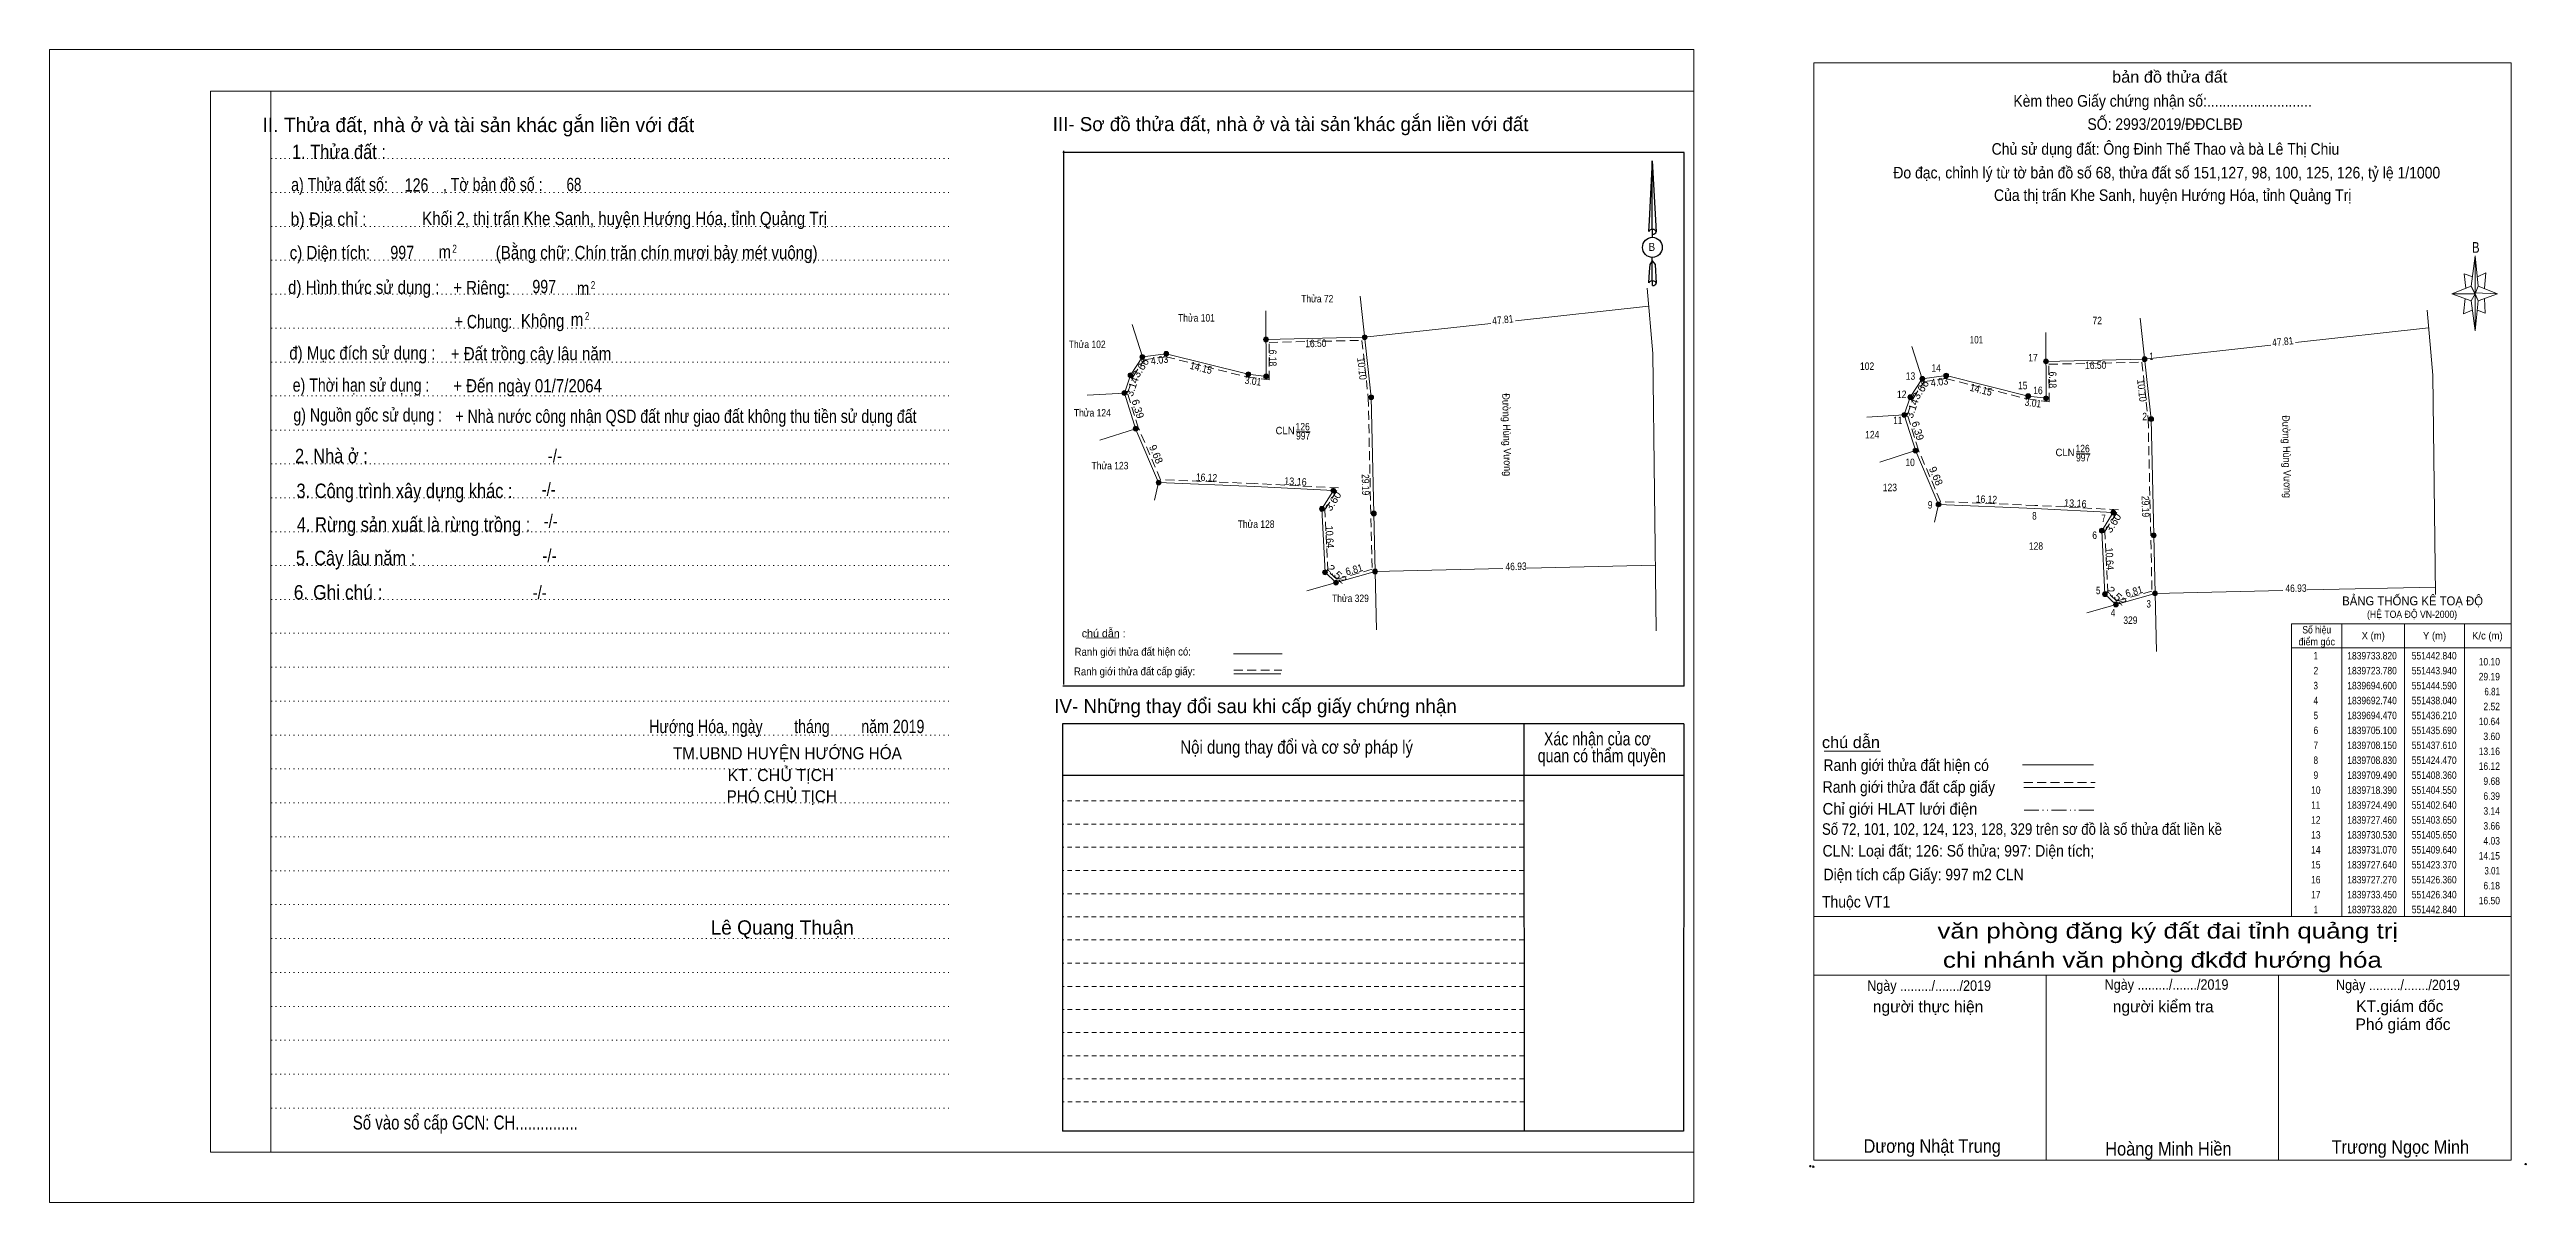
# Model space of a CAD drawing. Header units: metres. Extents: x 551153 to 552264, y 1839214 to 1839853.
# Drawn here: x 551849.3 to 552263.7, y 1839214 to 1839407.1 of the extents above; entities that cross this region are included whole.
import ezdxf
from ezdxf.enums import TextEntityAlignment as Align

# ---------------------------------------------------------------- set-up
doc = ezdxf.new("R2010")
doc.units = ezdxf.units.M
doc.header["$LTSCALE"] = 0.5
doc.header["$PDMODE"] = 32
doc.header["$PDSIZE"] = 0.25
for name, pattern in [('DASH_DOUBLE_DOT', [9.2, 5, -1.2, 0.3, -1.2, 0.3, -1.2]), ('DOTTED', [1.5, 0.3, -1.2]), ('MEDIUM_DASHED', [4.5, 3, -1.5]), ('SHORT_DASHED', [2.7, 1.5, -1.2])]:
    doc.linetypes.add(name, pattern=pattern)
for name, color, linetype, lineweight in [('1', 7, 'DOTTED', 13), ('17', 7, 'Continuous', 13), ('18', 7, 'Continuous', 25), ('2', 7, 'SHORT_DASHED', 13), ('28', 7, 'Continuous', 13), ('5', 7, 'Continuous', 13), ('55', 7, 'Continuous', 13), ('6', 7, 'Continuous', 13), ('63', 7, 'Continuous', 13)]:
    doc.layers.add(name, color=color, linetype=linetype, lineweight=lineweight)
doc.layers.add('10', color=7, linetype='Continuous')

msp = doc.modelspace()

# ---------------------------------------------------------------- hatches: boundary and pattern name
at = {"layer": '28'}
for points in [[(552036.5, 1839356.11, 1), (552035.7, 1839356.11, 1)], [(552053.2, 1839358.49, 1), (552052.4, 1839358.49, 1)], [(552069.7, 1839358.86, 1), (552068.9, 1839358.86, 1)], [(552030.51, 1839352.5, 1), (552029.71, 1839352.5, 1)], [(552032.51, 1839355.57, 1), (552031.71, 1839355.57, 1)], [(552050.23, 1839352.68, 1), (552049.43, 1839352.68, 1)], [(552053.22, 1839352.31, 1), (552052.42, 1839352.31, 1)], [(552163, 1839351.91, 1), (552162.2, 1839351.91, 1)], [(552166.99, 1839352.45, 1), (552166.19, 1839352.45, 1)], [(552183.69, 1839354.83, 1), (552182.89, 1839354.83, 1)], [(552200.19, 1839355.2, 1), (552199.39, 1839355.2, 1)], [(552029.5, 1839349.53, 1), (552028.7, 1839349.53, 1)], [(552070.8, 1839348.82, 1), (552070, 1839348.82, 1)], [(552161, 1839348.84, 1), (552160.2, 1839348.84, 1)], [(552180.72, 1839349.02, 1), (552179.92, 1839349.02, 1)], [(552183.71, 1839348.65, 1), (552182.91, 1839348.65, 1)], [(552031.37, 1839343.56, 1), (552030.57, 1839343.56, 1)], [(552159.99, 1839345.87, 1), (552159.19, 1839345.87, 1)], [(552201.29, 1839345.16, 1), (552200.49, 1839345.16, 1)], [(552161.86, 1839339.9, 1), (552161.06, 1839339.9, 1)], [(552035.22, 1839334.53, 1), (552034.42, 1839334.53, 1)], [(552064.47, 1839333.19, 1), (552063.67, 1839333.19, 1)], [(552165.71, 1839330.87, 1), (552164.91, 1839330.87, 1)], [(552062.55, 1839330.14, 1), (552061.75, 1839330.14, 1)], [(552071.24, 1839329.36, 1), (552070.44, 1839329.36, 1)], [(552194.96, 1839329.53, 1), (552194.16, 1839329.53, 1)], [(552193.04, 1839326.48, 1), (552192.24, 1839326.48, 1)], [(552201.73, 1839325.7, 1), (552200.93, 1839325.7, 1)], [(552063.07, 1839319.51, 1), (552062.27, 1839319.51, 1)], [(552071.45, 1839319.64, 1), (552070.65, 1839319.64, 1)], [(552064.9, 1839317.78, 1), (552064.1, 1839317.78, 1)], [(552193.56, 1839315.85, 1), (552192.76, 1839315.85, 1)], [(552201.94, 1839315.98, 1), (552201.14, 1839315.98, 1)], [(552195.39, 1839314.12, 1), (552194.59, 1839314.12, 1)]]:
    msp.add_hatch(color=256, dxfattribs=at).paths.add_polyline_path(points)

# ---------------------------------------------------------------- linework, layer by layer
at = {"layer": '1', "linetype": 'Continuous'}
for p, q in [((551876.22, 1839400.09), (552124.38, 1839400.09)), ((551876.22, 1839400.09), (551876.22, 1839222.42)), ((552124.38, 1839400.09), (552124.38, 1839220.9)), ((551876.22, 1839222.42), (552124.38, 1839222.42))]:
    msp.add_line(p, q, dxfattribs=at)
at = {"layer": '1'}
for p, q in [((551886.28, 1839400.09), (551886.28, 1839222.42)), ((551886.28, 1839400.09), (551886.28, 1839222.42)), ((551886.35, 1839388.81), (551999.72, 1839388.81)), ((551886.35, 1839383.12), (551999.72, 1839383.12)), ((551886.35, 1839377.43), (551999.72, 1839377.43)), ((551886.35, 1839371.77), (551999.72, 1839371.77)), ((551886.35, 1839366.08), (551999.72, 1839366.08)), ((551886.35, 1839360.39), (551999.72, 1839360.39)), ((551886.35, 1839354.7), (551999.72, 1839354.7)), ((551886.35, 1839349.06), (551999.72, 1839349.06)), ((551886.35, 1839343.33), (551999.72, 1839343.33)), ((551886.35, 1839337.69), (551999.72, 1839337.69)), ((551886.35, 1839332), (551999.72, 1839332)), ((551886.35, 1839326.31), (551999.72, 1839326.31)), ((551886.35, 1839320.65), (551999.72, 1839320.65)), ((551886.35, 1839314.98), (551999.72, 1839314.98)), ((551886.35, 1839309.3), (551999.72, 1839309.3)), ((551886.35, 1839303.63), (551999.72, 1839303.63)), ((551886.35, 1839297.92), (551999.72, 1839297.92)), ((551886.35, 1839292.26), (551999.72, 1839292.26)), ((551886.35, 1839286.59), (551999.72, 1839286.59)), ((551886.35, 1839280.9), (551999.72, 1839280.9)), ((551886.35, 1839275.24), (551999.72, 1839275.24)), ((551886.35, 1839269.55), (551999.72, 1839269.55)), ((551886.35, 1839263.86), (551999.72, 1839263.86)), ((551886.35, 1839258.18), (551999.72, 1839258.18)), ((551886.35, 1839252.49), (551999.72, 1839252.49)), ((551886.35, 1839246.8), (551999.72, 1839246.8)), ((551886.35, 1839241.16), (551999.72, 1839241.16)), ((551886.35, 1839235.47), (551999.72, 1839235.47)), ((551886.35, 1839229.78), (551999.72, 1839229.78))]:
    msp.add_line(p, q, dxfattribs=at)
at = {"layer": '1', "linetype": 'Continuous'}
for points in [[(551849.27, 1839213.99), (552124.38, 1839213.99), (552124.38, 1839407.05), (551849.27, 1839407.05)], [(551886.28, 1839400.09), (552124.38, 1839400.09), (552124.38, 1839222.42), (551886.28, 1839222.42)]]:
    msp.add_lwpolyline(points, close=True, dxfattribs=at)
at = {"layer": '17'}
msp.add_line((552146.21, 1839289.55), (552155.59, 1839289.55), dxfattribs=at)
at = {"layer": '18'}
for p, q in [((552117.42, 1839388.4), (552118.07, 1839376.54)), ((552117.42, 1839388.4), (552118.07, 1839376.54)), ((552117.42, 1839388.4), (552118.07, 1839376.54)), ((552116.92, 1839378.42), (552116.82, 1839376.59)), ((552117.42, 1839376.95), (552117.42, 1839376.47)), ((552117.42, 1839376.47), (552117.42, 1839376.16)), ((552117.42, 1839376.16), (552117.42, 1839375.68)), ((552117.42, 1839376.16), (552117.42, 1839375.68)), ((552117.42, 1839376.16), (552117.42, 1839375.68)), ((552118.07, 1839376.54), (552118.07, 1839376.59)), ((552117.42, 1839371.67), (552117.42, 1839372.22)), ((552117.42, 1839371.67), (552117.42, 1839372.22)), ((552117.42, 1839371.67), (552117.42, 1839372.22)), ((552117.42, 1839371.67), (552117.92, 1839371.05)), ((552117.42, 1839371.67), (552117.92, 1839371.05)), ((552117.42, 1839371.67), (552117.92, 1839371.05)), ((552117.92, 1839371.05), (552118.07, 1839367.93)), ((552117.92, 1839371.05), (552118.07, 1839367.93)), ((552117.92, 1839371.05), (552118.07, 1839367.93)), ((552117.42, 1839368.34), (552117.42, 1839367.9)), ((552117.42, 1839367.9), (552117.42, 1839367.54)), ((552118.07, 1839367.93), (552118.07, 1839367.98))]:
    msp.add_line(p, q, dxfattribs=at)
for points in [[(552117.42, 1839376.95), (552117.42, 1839388.4), (552116.92, 1839378.42)], [(552117.42, 1839368.34), (552117.42, 1839371.67), (552116.99, 1839371.05), (552116.92, 1839369.8), (552116.82, 1839367.98)]]:
    msp.add_lwpolyline(points, dxfattribs=at)
for centre, start_param, end_param in [((552117.4474, 1839376.518), 1.57079633, 3.07445202), ((552117.4474, 1839376.518), 0.06714063, 1.57079633), ((552117.4474, 1839376.518), 4.71238898, 6.28318531), ((552117.4474, 1839367.9096), 2.49106941, 3.07427841), ((552117.4474, 1839367.9096), 1.57079633, 2.49106941), ((552117.4474, 1839367.9096), 0.06714063, 1.57079633), ((552117.4474, 1839367.9096), 4.71238898, 6.28318531)]:
    msp.add_ellipse(centre, major_axis=(0.6081, 0), ratio=0.655448, start_param=start_param, end_param=end_param, dxfattribs=at)
msp.add_ellipse((552117.4468, 1839373.919), major_axis=(0, 1.6866), ratio=0.983453, dxfattribs=at)
at = {"layer": '2'}
for p, q in [((552095.92, 1839277.33), (552018.73, 1839277.33)), ((552095.92, 1839273.49), (552018.73, 1839273.49)), ((552095.92, 1839269.58), (552018.73, 1839269.58)), ((552095.92, 1839265.69), (552018.73, 1839265.69)), ((552095.92, 1839261.82), (552018.73, 1839261.82)), ((552095.92, 1839257.96), (552018.73, 1839257.96)), ((552095.92, 1839254.07), (552018.73, 1839254.07)), ((552095.96, 1839250.18), (552018.73, 1839250.18)), ((552095.96, 1839246.3), (552018.73, 1839246.3)), ((552095.96, 1839242.43), (552018.73, 1839242.43)), ((552095.96, 1839238.54), (552018.73, 1839238.54)), ((552095.96, 1839234.68), (552018.73, 1839234.68)), ((552095.99, 1839230.84), (552018.73, 1839230.84))]:
    msp.add_line(p, q, dxfattribs=at)
at = {"layer": '28', "lineweight": 25}
for p, q in [((552018.92, 1839390.1), (552018.92, 1839300.75)), ((552122.75, 1839300.42), (552018.8, 1839300.42)), ((552095.92, 1839294.13), (552095.99, 1839225.92)), ((552122.68, 1839294.13), (552122.65, 1839225.92)), ((552122.65, 1839285.49), (552018.73, 1839285.49)), ((552122.65, 1839225.92), (552018.73, 1839225.92))]:
    msp.add_line(p, q, dxfattribs=at)
at = {"layer": '28'}
for p, q in [((552068.54, 1839365.72), (552070.4, 1839348.82)), ((552117.53, 1839356.17), (552116.56, 1839367.06)), ((552030.38, 1839360.99), (552032.11, 1839355.57)), ((552090.43, 1839361.19), (552069.3, 1839358.86)), ((552116.82, 1839364.09), (552094.54, 1839361.64)), ((552052.8, 1839358.49), (552069.3, 1839358.86)), ((552117.53, 1839356.17), (552118.1, 1839309.71)), ((552022.85, 1839349.15), (552029.1, 1839349.53)), ((552071.27, 1839309.89), (552070.4, 1839348.82)), ((552024.99, 1839341.64), (552030.97, 1839343.56)), ((552057.85, 1839343.02), (552060.2, 1839343.02)), ((552034.82, 1839334.53), (552034.14, 1839331.59)), ((552059.65, 1839316.4), (552071.05, 1839319.64)), ((552092.43, 1839320.12), (552071.05, 1839319.64)), ((552117.97, 1839320.68), (552096.48, 1839320.21)), ((552022.74, 1839308.48), (552028.19, 1839308.55)), ((552047.34, 1839305.84), (552055.52, 1839305.84))]:
    msp.add_line(p, q, dxfattribs=at)
at = {"layer": '28', "linetype": 'SHORT_DASHED'}
msp.add_line((552095.92, 1839281.22), (552018.73, 1839281.22), dxfattribs=at)
at = {"layer": '28', "lineweight": 25}
for points in [[(552122.75, 1839300.42), (552122.75, 1839389.79), (552018.8, 1839389.79)], [(552122.68, 1839294.13), (552018.73, 1839294.13), (552018.73, 1839225.92)]]:
    msp.add_lwpolyline(points, dxfattribs=at)
at = {"layer": '28'}
for points in [[(552052.78, 1839363.31), (552052.82, 1839352.31), (552049.83, 1839352.68), (552036.1, 1839356.11), (552032.11, 1839355.57)], [(552036.1, 1839356.11), (552032.11, 1839355.57), (552030.11, 1839352.5), (552029.1, 1839349.53), (552031.01, 1839343.43), (552034.82, 1839334.53), (552050.93, 1839333.87), (552064.07, 1839333.19), (552062.15, 1839330.14), (552062.67, 1839319.51), (552064.5, 1839317.78)]]:
    msp.add_lwpolyline(points, dxfattribs=at)
at = {"layer": '28', "linetype": 'MEDIUM_DASHED'}
for points in [[(552068.85, 1839358.35), (552069.9, 1839348.79), (552070.54, 1839320.02), (552064.64, 1839318.34), (552063.16, 1839319.74), (552062.66, 1839330.01), (552064.95, 1839333.65), (552050.95, 1839334.37), (552035.16, 1839335.02), (552031.48, 1839343.6), (552029.63, 1839349.52), (552030.56, 1839352.28), (552032.4, 1839355.11), (552036.07, 1839355.6), (552049.74, 1839352.19), (552053.32, 1839351.74), (552053.3, 1839358)], [(552199.34, 1839354.69), (552200.39, 1839345.13), (552201.03, 1839316.36), (552195.13, 1839314.68), (552193.65, 1839316.08), (552193.15, 1839326.35), (552195.44, 1839329.99), (552181.44, 1839330.71), (552165.65, 1839331.36), (552161.97, 1839339.94), (552160.12, 1839345.86), (552161.05, 1839348.62), (552162.89, 1839351.45), (552166.56, 1839351.94), (552180.23, 1839348.53), (552183.81, 1839348.08), (552183.79, 1839354.34)]]:
    msp.add_lwpolyline(points, close=True, dxfattribs=at)
at = {"layer": '28'}
for centre in [(552036.1, 1839356.11), (552052.8, 1839358.49), (552069.3, 1839358.86), (552030.11, 1839352.5), (552032.11, 1839355.57), (552049.83, 1839352.68), (552052.82, 1839352.31), (552162.6, 1839351.91), (552166.59, 1839352.45), (552183.29, 1839354.83), (552199.79, 1839355.2), (552029.1, 1839349.53), (552070.4, 1839348.82), (552160.6, 1839348.84), (552180.32, 1839349.02), (552183.31, 1839348.65), (552030.97, 1839343.56), (552159.59, 1839345.87), (552200.89, 1839345.16), (552161.46, 1839339.9), (552034.82, 1839334.53), (552064.07, 1839333.19), (552165.31, 1839330.87), (552062.15, 1839330.14), (552070.84, 1839329.36), (552194.56, 1839329.53), (552192.64, 1839326.48), (552201.33, 1839325.7), (552062.67, 1839319.51), (552071.05, 1839319.64), (552064.5, 1839317.78), (552193.16, 1839315.85), (552201.54, 1839315.98), (552194.99, 1839314.12)]:
    msp.add_circle(centre, 0.4, dxfattribs=at)
msp.add_point((552067.72, 1839395.58), dxfattribs=at)
at = {"layer": '5'}
for p, q in [((552254.44, 1839367.44), (552255.09, 1839372.5)), ((552254.44, 1839364.99), (552251.2, 1839366.15)), ((552255.61, 1839364.99), (552255.09, 1839359.93)), ((552255.61, 1839367.44), (552258.85, 1839366.15)), ((552256.65, 1839365.37), (552256.78, 1839362.91)), ((552256.78, 1839362.91), (552255.48, 1839363.43)), ((552144.46, 1839261.89), (552261.1, 1839261.89)), ((552144.46, 1839252.04), (552260.84, 1839252.04)), ((552144.46, 1839252.04), (552260.84, 1839252.04)), ((552144.46, 1839252.04), (552260.84, 1839252.04)), ((552183.34, 1839221.07), (552183.34, 1839252.04)), ((552222.22, 1839221.07), (552222.22, 1839252.04))]:
    msp.add_line(p, q, dxfattribs=at)
for points in [[(552144.46, 1839404.84), (552261.1, 1839404.84), (552261.1, 1839221.07), (552144.46, 1839221.07)], [(552255.09, 1839372.5), (552255.61, 1839367.44), (552255.09, 1839366.15)], [(552255.09, 1839366.15), (552251.2, 1839366.15), (552254.44, 1839367.44), (552255.61, 1839364.99), (552258.85, 1839366.15), (552255.09, 1839366.28)], [(552255.09, 1839366.15), (552255.09, 1839359.93), (552254.44, 1839364.99)]]:
    msp.add_lwpolyline(points, close=True, dxfattribs=at)
for points in [[(552254.71, 1839369), (552253.28, 1839369.51), (552253.54, 1839367.06)], [(552255.48, 1839369), (552256.91, 1839369.65), (552256.65, 1839367.06)], [(552255.09, 1839366.15), (552254.44, 1839367.44), (552251.2, 1839366.15)], [(552253.41, 1839365.37), (552253.15, 1839362.78), (552254.58, 1839363.43)], [(552255.09, 1839366.15), (552255.61, 1839364.99), (552258.85, 1839366.15)], [(552261.1, 1839221.07), (552144.46, 1839221.07), (552144.46, 1839252.04)]]:
    msp.add_lwpolyline(points, dxfattribs=at)
for p in [(552143.85, 1839220.07), (552144.36, 1839219.98)]:
    msp.add_point(p, dxfattribs=at)
at = {"layer": '55', "linetype": 'MEDIUM_DASHED'}
msp.add_line((552047.41, 1839303.1), (552055.45, 1839303.1), dxfattribs=at)
at = {"layer": '55'}
msp.add_line((552047.41, 1839302.5), (552055.26, 1839302.5), dxfattribs=at)
msp.add_line((552047.41, 1839302.5), (552055.26, 1839302.5), dxfattribs=at)
at = {"layer": '6'}
for p, q in [((552179.39, 1839287.29), (552191.23, 1839287.29)), ((552179.57, 1839283.49), (552191.42, 1839283.49))]:
    msp.add_line(p, q, dxfattribs=at)
at = {"layer": '6', "linetype": 'MEDIUM_DASHED'}
msp.add_line((552179.57, 1839284.3), (552191.5, 1839284.3), dxfattribs=at)
at = {"layer": '6'}
msp.add_point((552263.56, 1839220.42), dxfattribs=at)
at = {"layer": '63'}
for p, q in [((552199.03, 1839362.06), (552200.89, 1839345.16)), ((552247.31, 1839360.43), (552225.03, 1839357.98)), ((552248.02, 1839352.51), (552247.05, 1839363.4)), ((552160.87, 1839357.33), (552162.6, 1839351.91)), ((552220.92, 1839357.53), (552199.79, 1839355.2)), ((552183.29, 1839354.83), (552199.79, 1839355.2)), ((552248.02, 1839352.51), (552248.47, 1839315.77)), ((552153.34, 1839345.49), (552159.59, 1839345.87)), ((552201.76, 1839306.23), (552200.89, 1839345.16)), ((552155.48, 1839337.98), (552161.46, 1839339.9)), ((552188.34, 1839339.36), (552190.69, 1839339.36)), ((552165.31, 1839330.87), (552164.63, 1839327.93)), ((552190.14, 1839312.74), (552201.54, 1839315.98)), ((552222.92, 1839316.46), (552201.54, 1839315.98)), ((552248.46, 1839317.02), (552226.97, 1839316.55)), ((552232.8, 1839310.89), (552232.8, 1839261.89)), ((552243.3, 1839310.89), (552243.3, 1839261.89)), ((552253.3, 1839310.89), (552253.3, 1839261.89)), ((552224.4, 1839306.89), (552261.1, 1839306.89))]:
    msp.add_line(p, q, dxfattribs=at)
at = {"layer": '63', "linetype": 'DASH_DOUBLE_DOT'}
msp.add_line((552179.62, 1839279.71), (552191.54, 1839279.71), dxfattribs=at)
at = {"layer": '63'}
for points in [[(552183.27, 1839359.65), (552183.31, 1839348.65), (552180.32, 1839349.02), (552166.59, 1839352.45), (552162.6, 1839351.91)], [(552166.59, 1839352.45), (552162.6, 1839351.91), (552160.6, 1839348.84), (552159.59, 1839345.87), (552161.5, 1839339.77), (552165.31, 1839330.87), (552181.42, 1839330.21), (552194.56, 1839329.53), (552192.64, 1839326.48), (552193.16, 1839315.85), (552194.99, 1839314.12)]]:
    msp.add_lwpolyline(points, dxfattribs=at)
msp.add_lwpolyline([(552224.4, 1839310.89), (552261.1, 1839310.89), (552261.1, 1839261.89), (552224.4, 1839261.89)], close=True, dxfattribs=at)

# ---------------------------------------------------------------- texts
at = {"layer": '1'}
for s, height, width, p in [('BẢNG THỐNG KÊ TOẠ ĐỘ ', 1.49, 0.95, (552232.86, 1839313.98)), ('(HỆ TOẠ ĐỘ VN-2000)', 1.205, 0.9, (552237.01, 1839311.88))]:
    msp.add_text(s, height=height, dxfattribs=dict(at, width=width)).set_placement(p)
at = {"layer": '10'}
for s, height, p in [('KT. CHỦ TỊCH', 2.011, (551971.605, 1839284.55)), ('Lê Quang Thuận', 2.386, (551971.85, 1839258.85))]:
    msp.add_text(s, height=height, dxfattribs=at).set_placement(p, align=Align.CENTER)
at = {"layer": '10', "width": 0.95}
msp.add_text('PHÓ CHỦ TỊCH', height=2.011, dxfattribs=at).set_placement((551971.775, 1839281), align=Align.CENTER)
at = {"layer": '18'}
msp.add_text('II. Thửa đất, nhà ở và tài sản khác gắn liền với đất', height=2.414, dxfattribs=at).set_placement((551921.015, 1839393.22), align=Align.CENTER)
for s, height, width, p in [('1. Thửa đất :', 2.414, 0.85, (551897.69, 1839388.71)), ('a) Thửa đất số:              , Tờ bản đồ số : ', 2.212, 0.8, (551911.055, 1839383.34)), ('126', 2.22, 0.8, (551910.68, 1839383.26)), ('68', 2.22, 0.75, (551937.01, 1839383.34)), ('b) Địa chỉ : ', 2.212, 0.9, (551896.315, 1839377.55)), ('Khối 2, thị trấn Khe Sanh, huyện Hướng Hóa, tỉnh Quảng Trị', 2.22, 0.85, (551945.475, 1839377.65)), ('c) Diện tích: ', 2.217, 0.85, (551896.525, 1839371.94)), ('997', 2.22, 0.8, (551908.275, 1839371.96)), (' m', 2.212, 0.85, (551915.045, 1839372.06)), ('2', 1.341, 0.75, (551917.04, 1839373.02)), ('(Bằng chữ: Chín trăn chín mươi bảy mét vuông)', 2.22, 0.85, (551950.845, 1839371.94)), ('B', 1.341, 0.9, (552117.355, 1839373.33)), ('d) Hình thức sử dụng :', 2.212, 0.85, (551901.84, 1839366.13)), ('+ Riêng: ', 2.212, 0.85, (551921.87, 1839366.08)), ('997', 2.22, 0.8, (551932.035, 1839366.25)), (' m', 2.212, 0.85, (551938.185, 1839365.96)), ('2', 1.341, 0.75, (551940.2, 1839366.92)), ('       + Chung:', 2.212, 0.8, (551919.585, 1839360.39)), ('Không', 2.212, 0.85, (551931.77, 1839360.54)), (' m', 2.212, 0.85, (551937.175, 1839360.75)), ('2', 1.341, 0.75, (551939.22, 1839361.74)), ('đ) Mục đích sử dụng :', 2.212, 0.85, (551901.615, 1839355.14)), ('+ Đất trồng cây lâu năm', 2.22, 0.85, (551929.83, 1839355.01)), ('e) Thời hạn sử dụng :', 2.212, 0.8, (551901.39, 1839349.76)), ('+ Đến ngày 01/7/2064', 2.22, 0.85, (551929.245, 1839349.64)), ('g) Nguồn gốc sử dụng :', 2.212, 0.8, (551902.5, 1839344.74)), ('+ Nhà nước công nhận QSD đất như giao đất không thu tiền sử dụng đất', 2.22, 0.8, (551955.75, 1839344.53)), ('2. Nhà ở :', 2.414, 0.85, (551896.43, 1839337.78)), ('3. Công trình xây dựng khác :', 2.414, 0.85, (551908.66, 1839331.95)), ('4. Rừng sản xuất là rừng trồng :', 2.414, 0.85, (551910.175, 1839326.31)), ('5. Cây lâu năm :', 2.414, 0.85, (551900.475, 1839320.7)), ('6. Ghi chú :', 2.414, 0.9, (551897.565, 1839314.96)), ('Hướng Hóa, ngày        tháng        năm 2019', 2.22, 0.8, (551972.615, 1839292.59)), ('TM.UBND HUYỆN HƯỚNG HÓA', 2.011, 0.95, (551972.715, 1839288.22)), ('Số vào sổ cấp GCN: CH...............', 2.346, 0.8, (551918.835, 1839226.21))]:
    msp.add_text(s, height=height, dxfattribs=dict(at, width=width)).set_placement(p, align=Align.CENTER)
at = {"layer": '28'}
for s, p in [('III- Sơ đồ thửa đất, nhà ở và tài sản khác gắn liền với đất', (552056.91, 1839393.39)), ('IV- Những thay đổi sau khi cấp giấy chứng nhận', (552051.045, 1839295.93))]:
    msp.add_text(s, height=2.346, dxfattribs=at).set_placement(p, align=Align.CENTER)
for s, height, width, p in [('Thửa 72', 1.25, 0.85, (552061.375, 1839364.7)), ('Thửa 101', 1.25, 0.85, (552041.165, 1839361.49)), ('Thửa 102', 1.25, 0.85, (552022.88, 1839357.06)), ('Thửa 124', 1.25, 0.85, (552023.745, 1839345.6)), ('CLN', 1.25, 0.95, (552055.995, 1839342.62)), ('126', 1.25, 0.85, (552058.935, 1839343.27)), ('-/-', 2.212, 0.85, (551933.82, 1839337.9)), ('997', 1.25, 0.85, (552059.015, 1839341.74)), ('Thửa 123', 1.25, 0.85, (552026.69, 1839336.75)), ('-/-', 2.212, 0.85, (551932.79, 1839332.31)), ('-/-', 2.212, 0.85, (551933.12, 1839326.98)), ('Thửa 128', 1.25, 0.85, (552051.14, 1839326.95)), ('-/-', 2.212, 0.85, (551932.91, 1839321.2)), ('-/-', 2.212, 0.85, (551931.28, 1839315.03)), ('Thửa 329', 1.25, 0.85, (552066.925, 1839314.53)), ('Nội dung thay đổi và cơ sở pháp lý', 2.212, 0.85, (552057.925, 1839289.14)), (' quan có thẩm quyền', 2.212, 0.8, (552108.655, 1839287.7)), ('Xác nhận của cơ', 2.212, 0.8, (552108.235, 1839290.53))]:
    msp.add_text(s, height=height, dxfattribs=dict(at, width=width)).set_placement(p, align=Align.CENTER)
for s, height, rotation, width, p in [('47.81', 1.25, 6.281, 0.85, (552092.4816, 1839361.1783)), ('6.18', 1.25, 270.185, 0.85, (552053.3145, 1839355.397)), ('16.50', 1.25, 1.285, 0.85, (552061.141, 1839357.2211)), ('3.66', 1.25, 56.917, 1.05, (552032.3762, 1839353.3938)), ('4.03', 1.25, 7.707, 0.9, (552035.0612, 1839354.445)), ('14.15', 1.25, 345.974, 0.9, (552041.7785, 1839353.1382)), ('3.01', 1.25, 352.946, 0.85, (552050.5532, 1839350.9164)), ('10.10', 1.25, 276.252, 0.9, (552068.2451, 1839353.5481)), ('Đường Hùng Vương', 1.25, 271.276, 0.9, (552092.4786, 1839342.5289)), ('16.12', 1.25, 357.654, 0.85, (552042.8244, 1839334.7748)), ('13.16', 1.25, 357.038, 0.9, (552057.6927, 1839334.0946)), ('29.19', 1.25, 271.276, 0.85, (552068.8406, 1839334.1689)), ('3.60', 1.25, 57.809, 1.05, (552064.5781, 1839331.082)), ('10.64', 1.25, 272.801, 0.9, (552062.8302, 1839325.4055)), ('2.52', 1.25, 316.609, 1.15, (552064.2356, 1839318.7733)), ('6.81', 1.25, 15.853, 0.9, (552067.7043, 1839319.363)), ('46.93', 1.25, 1.27, 0.85, (552094.6462, 1839319.8798)), ('Ranh giới thửa đất hiện có:', 1.336, 0.135, 0.9, (552030.5034, 1839305.5522))]:
    msp.add_text(s, height=height, rotation=rotation, dxfattribs=dict(at, width=width)).set_placement(p, align=Align.CENTER)
for s, height, rotation, p in [('3.14', 1.25, 71.219, (552031.0016, 1839350.3838)), ('6.39', 1.25, 287.386, (552030.7654, 1839346.6918)), ('9.68', 1.25, 293.175, (552033.8281, 1839339.046)), ('chú dẫn :', 1.336, 359.974, (552025.6447, 1839308.6181))]:
    msp.add_text(s, height=height, rotation=rotation, dxfattribs=at).set_placement(p, align=Align.CENTER)
at = {"layer": '5'}
for s, height, width, p in [('bản đồ thửa đất', 1.944, 1.05, (552204, 1839401.5)), ('Kèm theo Giấy chứng nhận số:...........................', 1.944, 0.9, (552202.81, 1839397.47)), ('SỐ: 2993/2019/ĐĐCLBĐ', 1.94, 0.9, (552203.205, 1839393.59)), ('Chủ sử dụng đất: Ông Đinh Thế Thao và bà Lê Thị Chiu', 1.94, 0.9, (552203.28, 1839389.43)), ('Đo đạc, chỉnh lý từ tờ bản đồ số 68, thửa đất số 151,127, 98, 100, 125, 126, tỷ lệ 1/1000 ', 1.94, 0.9, (552203.825, 1839385.46)), ('Của thị trấn Khe Sanh, huyện Hướng Hóa, tỉnh Quảng Trị', 1.944, 0.9, (552204.495, 1839381.69)), ('B', 1.785, 0.8, (552255.2, 1839373.02)), ('văn phòng đăng ký đất đai tỉnh quảng trị', 2.592, 1.25, (552203.67, 1839258.19)), ('chi nhánh văn phòng đkđđ hướng hóa', 2.592, 1.25, (552202.77, 1839253.31)), ('Ngày ........./......./2019', 1.75, 0.9, (552163.745, 1839249.43)), ('Ngày ........./......./2019', 1.75, 0.9, (552203.465, 1839249.61)), ('Ngày ........./......./2019', 1.75, 0.9, (552242.185, 1839249.55)), ('Dương Nhật Trung', 2.26, 0.9, (552164.26, 1839222.31)), ('Hoàng Minh Hiền', 2.272, 0.9, (552203.78, 1839221.85)), ('Trương Ngọc Minh', 2.264, 0.9, (552242.585, 1839222.15))]:
    msp.add_text(s, height=height, dxfattribs=dict(at, width=width)).set_placement(p, align=Align.CENTER)
for s, p in [('người thực hiện', (552163.57, 1839245.82)), ('người kiểm tra', (552202.91, 1839245.83)), ('Phó giám đốc', (552243.035, 1839242.87)), ('KT.giám đốc', (552242.495, 1839245.91))]:
    msp.add_text(s, height=1.944, dxfattribs=at).set_placement(p, align=Align.CENTER)
at = {"layer": '55', "width": 0.9}
msp.add_text('Ranh giới thửa đất cấp giấy:', height=1.336, rotation=0.135, dxfattribs=at).set_placement((552030.8034, 1839302.263), align=Align.CENTER)
at = {"layer": '6'}
for s, height, width, p in [('chú dẫn', 1.944, 1.05, (552145.81, 1839290.08)), ('Ranh giới thửa đất hiện có ', 1.944, 0.9, (552146.06, 1839286.24)), ('Ranh giới thửa đất cấp giấy', 1.944, 0.9, (552145.93, 1839282.59)), ('Số 72, 101, 102, 124, 123, 128, 329 trên sơ đồ là số thửa đất liền kề', 1.94, 0.85, (552145.82, 1839275.55)), ('Chỉ giới HLAT lưới điện', 1.944, 0.95, (552145.92, 1839278.94)), ('CLN: Loại đất; 126: Số thửa; 997: Diện tích;', 1.94, 0.9, (552145.92, 1839271.91)), ('Diện tích cấp Giấy: 997 m2 CLN', 1.94, 0.9, (552146.08, 1839267.94)), ('Thuộc VT1', 1.94, 0.9, (552145.82, 1839263.37))]:
    msp.add_text(s, height=height, dxfattribs=dict(at, width=width)).set_placement(p)
at = {"layer": '63'}
for s, width, p in [('72', 0.85, (552191.87, 1839361.04)), ('101', 0.8, (552171.66, 1839357.83)), ('102', 0.85, (552153.365, 1839353.4)), ('124', 0.85, (552154.23, 1839341.94)), ('CLN', 0.95, (552186.485, 1839338.96)), ('126', 0.85, (552189.425, 1839339.61)), ('997', 0.85, (552189.505, 1839338.08)), ('123', 0.85, (552157.185, 1839333.09)), ('128', 0.85, (552181.625, 1839323.29)), ('329', 0.85, (552197.42, 1839310.87)), ('Số hiệu', 0.85, (552228.6, 1839309.27)), ('điểm góc', 0.9, (552228.6, 1839307.27)), ('X (m)', 0.95, (552238.05, 1839308.27)), ('Y (m)', 0.95, (552248.305, 1839308.27)), ('K/c (m)', 0.95, (552257.145, 1839308.27)), (' 2', 0.85, (552228.255, 1839302.42)), (' 1', 0.75, (552228.25, 1839304.92)), ('1839733.820', 0.85, (552237.85, 1839304.92)), ('1839723.780', 0.85, (552237.85, 1839302.42)), ('551442.840', 0.85, (552248.25, 1839304.92)), ('551443.940', 0.85, (552248.25, 1839302.42)), (' 4', 0.85, (552228.25, 1839297.42)), (' 3', 0.8, (552228.245, 1839299.92)), ('1839694.600', 0.85, (552237.85, 1839299.92)), ('1839692.740', 0.85, (552237.85, 1839297.42)), ('551444.590', 0.85, (552248.25, 1839299.92)), ('551438.040', 0.85, (552248.25, 1839297.42)), (' 5', 0.8, (552228.255, 1839294.92)), ('1839694.470', 0.85, (552237.85, 1839294.92)), ('551436.210', 0.85, (552248.25, 1839294.92)), (' 6', 0.85, (552228.255, 1839292.42)), (' 7', 0.8, (552228.255, 1839289.92)), ('1839705.100', 0.85, (552237.85, 1839292.42)), ('1839708.150', 0.85, (552237.85, 1839289.92)), ('551435.690', 0.85, (552248.25, 1839292.42)), ('551437.610', 0.85, (552248.25, 1839289.92)), (' 9', 0.85, (552228.25, 1839284.92)), (' 8', 0.8, (552228.255, 1839287.42)), ('1839708.830', 0.85, (552237.85, 1839287.42)), ('1839709.490', 0.85, (552237.85, 1839284.92)), ('551424.470', 0.85, (552248.25, 1839287.42)), ('551408.360', 0.85, (552248.25, 1839284.92)), (' 10', 0.85, (552228.25, 1839282.42)), ('1839718.390', 0.85, (552237.85, 1839282.42)), ('551404.550', 0.85, (552248.25, 1839282.42)), (' 12', 0.85, (552228.245, 1839277.42)), (' 11', 0.8, (552228.25, 1839279.92)), ('1839724.490', 0.85, (552237.85, 1839279.92)), ('1839727.460', 0.85, (552237.85, 1839277.42)), ('551402.640', 0.85, (552248.25, 1839279.92)), ('551403.650', 0.85, (552248.25, 1839277.42)), (' 14', 0.85, (552228.25, 1839272.42)), (' 13', 0.85, (552228.255, 1839274.92)), ('1839730.530', 0.85, (552237.85, 1839274.92)), ('1839731.070', 0.85, (552237.85, 1839272.42)), ('551405.650', 0.85, (552248.25, 1839274.92)), ('551409.640', 0.85, (552248.25, 1839272.42)), (' 15', 0.85, (552228.245, 1839269.92)), ('1839727.640', 0.85, (552237.85, 1839269.92)), ('551423.370', 0.85, (552248.25, 1839269.92)), (' 16', 0.85, (552228.245, 1839267.42)), (' 17', 0.85, (552228.245, 1839264.92)), ('1839727.270', 0.85, (552237.85, 1839267.42)), ('1839733.450', 0.85, (552237.85, 1839264.92)), ('551426.360', 0.85, (552248.25, 1839267.42)), ('551426.340', 0.85, (552248.25, 1839264.92)), (' 1', 0.75, (552228.25, 1839262.42)), ('1839733.820', 0.85, (552237.85, 1839262.42)), ('551442.840', 0.85, (552248.25, 1839262.42))]:
    msp.add_text(s, height=1.25, dxfattribs=dict(at, width=width)).set_placement(p, align=Align.CENTER)
for s, width, p in [(' 1', 0.75, (552201.28, 1839355.04)), (' 13', 0.85, (552161.42, 1839351.75)), (' 14', 0.85, (552165.71, 1839353.1)), (' 17', 0.85, (552181.91, 1839354.83)), (' 12', 0.85, (552159.95, 1839348.69)), (' 15', 0.85, (552180.2, 1839350.16)), (' 16', 0.85, (552182.74, 1839349.34)), (' 11', 0.8, (552159.25, 1839344.34)), (' 2', 0.85, (552200.2, 1839344.97)), (' 10', 0.85, (552161.35, 1839337.29)), (' 9', 0.85, (552164.31, 1839330.18)), (' 8', 0.8, (552181.73, 1839328.34)), (' 7', 0.8, (552193.3, 1839327.92)), (' 6', 0.85, (552191.83, 1839325.1)), (' 5', 0.8, (552192.4, 1839315.85)), (' 3', 0.8, (552200.85, 1839313.61)), (' 4', 0.85, (552194.91, 1839312.13)), ('29.19', 0.85, (552259.25, 1839301.42)), ('10.10', 0.85, (552259.25, 1839303.92)), ('6.81', 0.8, (552259.25, 1839298.92)), ('10.64', 0.85, (552259.25, 1839293.92)), ('2.52', 0.85, (552259.25, 1839296.42)), ('13.16', 0.85, (552259.25, 1839288.92)), ('3.60', 0.85, (552259.25, 1839291.42)), ('16.12', 0.85, (552259.25, 1839286.42)), ('9.68', 0.85, (552259.25, 1839283.92)), ('6.39', 0.85, (552259.25, 1839281.42)), ('3.14', 0.85, (552259.25, 1839278.92)), ('3.66', 0.85, (552259.25, 1839276.42)), ('4.03', 0.85, (552259.25, 1839273.92)), ('14.15', 0.85, (552259.25, 1839271.42)), ('3.01', 0.8, (552259.25, 1839268.92)), ('16.50', 0.85, (552259.25, 1839263.92)), ('6.18', 0.85, (552259.25, 1839266.42))]:
    msp.add_text(s, height=1.25, dxfattribs=dict(at, width=width)).set_placement(p, align=Align.RIGHT)
for s, rotation, width, p in [('47.81', 6.281, 0.85, (552222.9716, 1839357.5183)), ('4.03', 7.707, 0.9, (552165.5512, 1839350.785)), ('6.18', 270.185, 0.85, (552183.8045, 1839351.737)), ('16.50', 1.285, 0.85, (552191.631, 1839353.5611)), ('3.66', 56.917, 1.05, (552162.8662, 1839349.7338)), ('14.15', 345.974, 0.9, (552172.2685, 1839349.4782)), ('3.01', 352.946, 0.85, (552181.0432, 1839347.2564)), ('10.10', 276.252, 0.9, (552198.7351, 1839349.8881)), ('Đường Hùng Vương', 271.276, 0.9, (552222.9686, 1839338.8689)), ('16.12', 357.654, 0.85, (552173.3144, 1839331.1148)), ('13.16', 357.038, 0.9, (552188.1827, 1839330.4346)), ('29.19', 271.276, 0.85, (552199.3306, 1839330.5089)), ('3.60', 57.809, 1.05, (552195.0681, 1839327.422)), ('10.64', 272.801, 0.9, (552193.3202, 1839321.7455)), ('2.52', 316.609, 1.15, (552194.7256, 1839315.1133)), ('6.81', 15.853, 0.9, (552198.1943, 1839315.703)), ('46.93', 1.27, 0.85, (552225.1362, 1839316.2198))]:
    msp.add_text(s, height=1.25, rotation=rotation, dxfattribs=dict(at, width=width)).set_placement(p, align=Align.CENTER)
for s, rotation, p in [('3.14', 71.219, (552161.4916, 1839346.7238)), ('6.39', 287.386, (552161.2554, 1839343.0318)), ('9.68', 293.175, (552164.3181, 1839335.386))]:
    msp.add_text(s, height=1.25, rotation=rotation, dxfattribs=at).set_placement(p, align=Align.CENTER)

doc.saveas('drawing.dxf')
